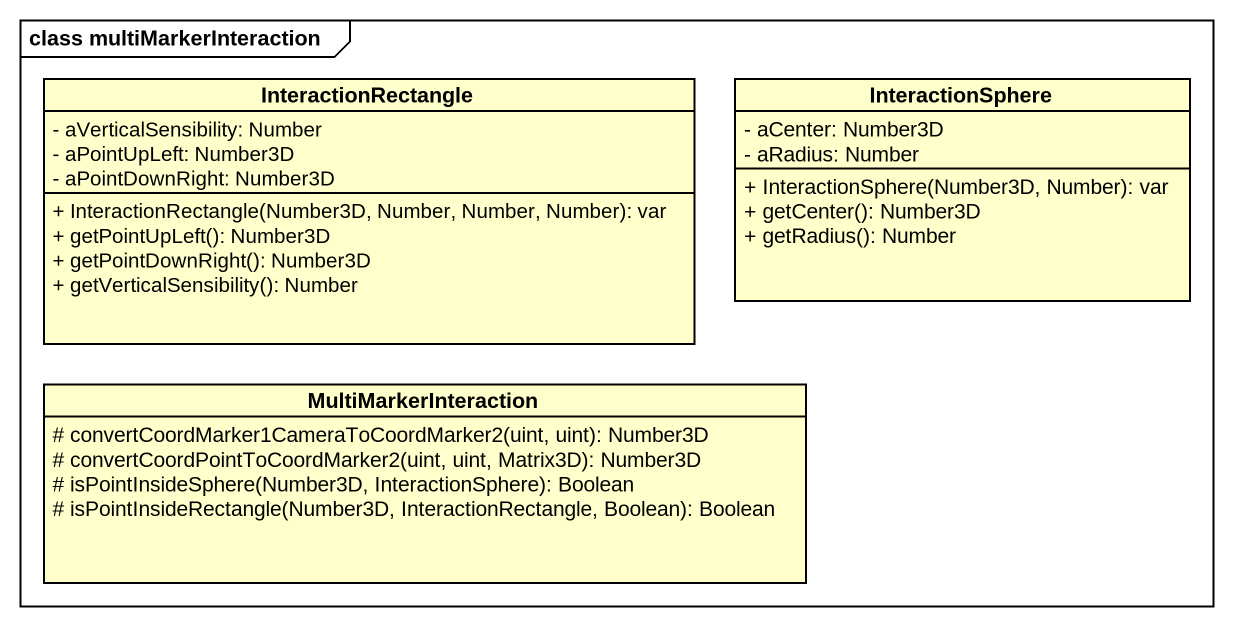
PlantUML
@startuml
mainframe class multiMarkerInteraction
hide circle
hide empty members
skinparam classAttributeIconSize 0
class InteractionRectangle {
  - aVerticalSensibility: Number
  - aPointUpLeft: Number3D
  - aPointDownRight: Number3D
  + InteractionRectangle(Number3D, Number, Number, Number): var
  + getPointUpLeft(): Number3D
  + getPointDownRight(): Number3D
  + getVerticalSensibility(): Number
}
class InteractionSphere {
  - aCenter: Number3D
  - aRadius: Number
  + InteractionSphere(Number3D, Number): var
  + getCenter(): Number3D
  + getRadius(): Number
}
class MultiMarkerInteraction {
  # convertCoordMarker1CameraToCoordMarker2(uint, uint): Number3D
  # convertCoordPointToCoordMarker2(uint, uint, Matrix3D): Number3D
  # isPointInsideSphere(Number3D, InteractionSphere): Boolean
  # isPointInsideRectangle(Number3D, InteractionRectangle, Boolean): Boolean
}
@enduml
